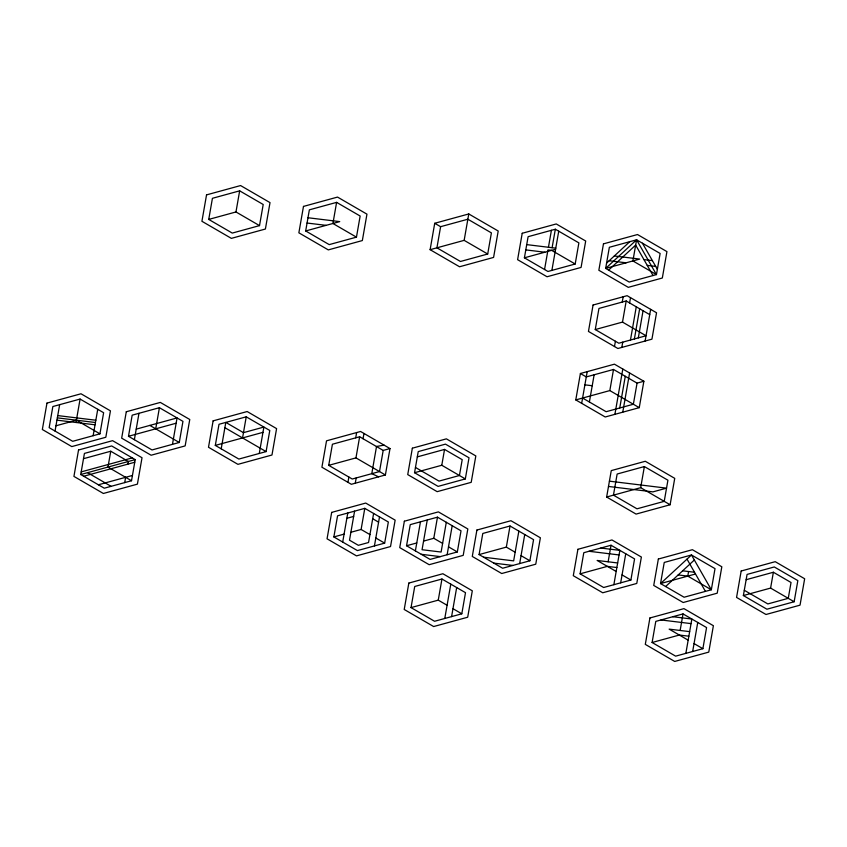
<?xml version="1.0" encoding="UTF-8"?>
<svg xmlns="http://www.w3.org/2000/svg" width="847" height="847" viewBox="0 0 847 847"><rect width="100%" height="100%" fill="white"/><g stroke="black" fill="none" stroke-linecap="round" stroke-linejoin="round"><path stroke-width="1.27" d="M55.044 431.07L59.661 404.665M75.997 422.473L80.084 399.064L103.63 412.722L99.935 433.844L72.704 441.308L49.158 427.65L52.853 406.528L80.084 399.064M80.74 474.532L84.425 453.41L111.666 445.946L135.213 459.603L131.518 480.736L104.276 488.2L80.74 474.532L135.213 459.603M93.128 435.718L97.744 409.313M127.939 464.114L128.395 461.477L110.745 451.229L107.971 467.068L131.518 480.736M128.49 436.29L132.174 415.168L159.416 407.703L182.952 421.361L179.268 442.483L152.026 449.948L128.49 436.29L176.144 423.225M124.71 482.599L125.631 477.316M134.366 439.699L138.982 413.294M155.721 428.826L159.416 407.703M208.733 219.426L212.428 198.304L239.659 190.84L263.205 204.498L259.51 225.62L232.279 233.084L208.733 219.426L235.974 211.962L259.51 225.62M172.46 444.347L177.065 417.942L136.219 429.143M235.974 211.962L239.659 190.84M215.307 445.406L219.002 424.283L246.233 416.819L269.78 430.477L266.096 451.599L238.854 459.063L215.307 445.406L262.972 432.341M221.194 448.815L225.81 422.409L243.47 432.658L263.893 427.057L259.277 453.463M242.549 437.941L246.233 416.819M305.682 230.956L309.367 209.834L336.608 202.369L360.144 216.027L356.46 237.149L329.218 244.614L305.682 230.956L339.721 221.618L307.99 217.753M336.608 202.369L332.913 223.492L356.46 237.149M383.193 450.424L379.509 471.557L352.267 479.021L328.721 465.352L332.416 444.23L359.647 436.766L383.193 450.424L390.001 448.561L385.385 474.966L351.346 484.293L321.913 467.226L326.529 440.821L360.578 431.483L390.001 448.561M333.866 536.934L337.561 515.812L364.792 508.348L388.339 522.006L384.654 543.128L357.413 550.592L333.866 536.934L344.083 534.129M347.948 482.324L348.869 477.041M355.719 437.846L356.64 432.563M328.721 465.352L355.962 457.888L359.647 436.766M342.696 542.059L347.778 513.007M355.274 483.224L356.195 477.941M363.045 438.735L363.977 433.463M354.586 511.143L349.504 540.185L358.334 545.309L368.551 542.514L373.622 513.462M350.891 532.265L361.108 529.47L364.792 508.348M374.438 545.923L379.509 516.882M430.117 249.685L434.723 223.28L468.772 213.952L498.205 231.019L493.589 257.424L459.54 266.763L430.117 249.685L464.156 240.357L487.703 254.015L491.398 232.893L467.851 219.225L440.609 226.689L434.723 223.28M440.609 226.689L436.925 247.822L460.461 261.479L487.703 254.015M414.543 472.721L418.238 451.599L445.469 444.135L469.016 457.793L465.321 478.926L438.09 486.39L414.543 472.721L441.785 465.257L465.321 478.926M406.549 545.754L410.244 524.632L437.476 517.168L461.022 530.825L457.327 551.948L430.096 559.412L406.549 545.754L416.766 542.959M464.156 240.357L468.772 213.952M415.379 550.878L420.451 521.837M411.028 607.606L414.723 586.484L441.954 579.02L465.501 592.678L461.806 613.81L434.575 621.274L411.028 607.606L438.259 600.142L447.089 605.266M427.269 519.963L422.06 549.724L441.107 552.043L446.305 522.292M441.785 465.257L444.548 449.418L462.208 459.667L459.434 475.506L439.011 481.107L415.464 467.449M423.574 541.095L433.791 538.29L437.476 517.168M438.259 600.142L441.954 579.02M447.121 554.753L452.192 525.701M444.781 618.469L450.784 584.144M451.589 616.605L456.671 587.564M524.409 257.816L528.105 236.694L555.336 229.23L578.882 242.888L575.187 264.01L547.956 271.474L524.409 257.816L555.579 249.272M479.095 554.584L482.79 533.462L510.021 525.998L533.568 539.655L529.883 560.778L502.642 568.242L479.095 554.584L506.337 547.12L515.167 552.244M544.557 269.505L547.977 249.907L551.641 250.352L575.187 264.01M548.443 247.271L551.408 230.31M552.106 247.716L555.336 229.23M551.884 270.405L558.734 231.199M506.337 547.12L510.021 525.998M518.851 531.122L513.653 560.873L483.616 557.21M519.666 563.583L524.738 534.531M575.78 399.911L580.396 373.506L614.435 364.178L643.868 381.256L639.252 407.661L605.213 416.989L575.78 399.911L609.829 390.583L639.252 407.661M581.667 403.331L587.204 371.642M595.261 329.557L622.503 322.093L646.049 335.761L618.808 343.226L595.261 329.557L598.956 308.435L626.198 300.971L649.734 314.629M589.385 401.986L594.139 374.766M614.488 346.529L615.409 341.246M622.259 302.051L623.18 296.768M609.829 390.583L613.514 369.461L637.06 383.119L643.868 381.256M636.584 239.817L632.9 260.94L656.446 274.597L660.131 253.475L636.584 239.817L609.353 247.282L605.658 268.404L629.205 282.062L656.446 274.597L636.584 239.817L605.658 268.404L639.707 259.076L614.319 255.974M622.503 322.093L626.198 300.971M580.11 573.832L583.795 552.71L611.036 545.246L634.572 558.904L630.888 580.036L603.646 587.5L580.11 573.832L607.341 566.368L616.86 567.532M621.814 347.429L622.746 342.146M629.596 302.94L630.517 297.668M614.901 414.331L622.81 369.038M630.464 340.028L636.288 306.72M619.75 407.968L625.287 376.29M606.643 497.02L611.259 470.614L645.298 461.276L674.731 478.354L670.115 504.759L636.076 514.087L606.643 497.02L640.681 487.681L670.115 504.759M634.392 338.948L639.686 308.636M622.757 412.182L629.607 372.976M638.32 337.879L643.074 310.658M637.06 383.119L633.365 404.241L606.134 411.706L582.588 398.048M645.118 341.034L650.655 309.356M608.135 561.794L611.036 545.246M613.863 584.695L619.856 550.37L600.819 548.051M620.671 582.831L625.742 553.79M640.681 487.681L644.376 466.559L667.923 480.217L664.228 501.35L636.997 508.814L613.45 495.146L617.145 474.024L644.376 466.559M652.105 642.502L655.79 621.38L683.031 613.916L706.578 627.574L702.883 648.696L675.641 656.16L652.105 642.502L679.336 635.038L688.855 636.203M695.503 573.991L660.544 583.572L691.48 554.986L711.332 589.766L684.09 597.23L660.544 583.572L664.239 562.45L691.48 554.986L715.016 568.644L711.332 589.766L687.785 576.108L688.579 571.534M680.141 630.464L683.031 613.916M685.858 653.365L691.861 619.041L672.814 616.711M692.666 651.502L697.748 622.45M743.37 595.547L747.065 574.425L774.296 566.961L797.842 580.619L794.147 601.751L766.916 609.215L743.37 595.547L770.601 588.083L794.147 601.751M770.601 588.083L773.375 572.244L791.034 582.492L788.261 598.331L767.837 603.932L744.291 590.274M606.59 263.121L629.776 241.681M608.601 270.108L635.663 245.101L653.037 275.54M665.647 586.526L694.339 560.005M55.966 425.787L76.399 420.186L99.935 433.844M83.504 458.693L110.745 451.229M81.196 471.895L132.27 457.899M83.684 476.247L134.747 462.25M98.4 484.78L132.439 475.453M613.514 369.461L586.283 376.926L580.396 373.506M417.317 456.882L444.548 449.418M346.857 518.29L353.665 516.426M746.143 579.708L773.375 572.244M384.115 445.151L376.534 446.454L371.78 473.664L378.577 476.829M526.718 244.614L555.77 248.16M643.942 259.595L652.402 260.622M307.059 223.036L326.106 225.355M525.796 249.897L544.833 252.215M609.162 260.738L626.092 262.803M647.246 265.386L655.705 266.424M584.896 384.845L592.222 385.734M609.406 481.17L666.536 488.147L652.921 491.874L608.485 486.453M57.755 415.581L95.838 420.228M57.352 417.867L95.436 422.515M56.95 420.154L95.033 424.802M589.025 551.281L619.062 554.944M617.664 562.959L597.146 560.46L616.171 571.492M682.65 570.814L694.519 572.254M678.182 574.933L687.785 576.108M421.266 554.298L440.302 556.617M493.812 563.117L512.859 565.447M661.02 619.951L691.057 623.614M689.659 631.629L669.141 629.13L688.166 640.163M622.058 574.912L630.888 580.036M694.053 643.582L702.883 648.696M355.962 457.888L385.385 474.966M521.053 555.653L529.883 560.778M433.791 538.29L442.61 543.414M448.497 546.834L457.327 551.948M224.889 427.693L266.096 451.599M372.701 518.745L378.588 522.165M361.108 529.47L369.938 534.595M375.824 538.004L384.654 543.128M149.834 425.406L179.268 442.483M452.976 608.686L461.806 613.81M87.548 472.668L111.095 486.326M642.471 243.237L657.367 269.325M687.012 559.115L705.435 591.386M46.966 403.108L42.35 429.514L71.783 446.591L105.822 437.264L110.438 410.859L81.005 393.781L46.966 403.108M78.538 450.001L73.933 476.406L103.355 493.473L137.405 484.145L142.021 457.74L112.587 440.662L78.538 450.001M126.288 411.748L121.672 438.153L151.105 455.231L185.154 445.903L189.76 419.498L160.337 402.42L126.288 411.748M206.541 194.884L201.925 221.289L231.358 238.367L265.397 229.029L270.013 202.624L240.59 185.557L206.541 194.884M213.116 420.864L208.5 447.269L237.933 464.347L271.972 455.019L276.588 428.614L247.165 411.536L213.116 420.864M303.48 206.414L298.864 232.819L328.297 249.897L362.347 240.559L366.952 214.153L337.53 197.086L303.48 206.414M331.675 512.393L327.058 538.798L356.492 555.876L390.531 546.548L395.147 520.143L365.724 503.065L331.675 512.393M412.351 448.19L407.735 474.595L437.168 491.662L471.207 482.335L475.823 455.93L446.39 438.852L412.351 448.19M404.358 521.212L399.742 547.617L429.175 564.695L463.214 555.367L467.83 528.962L438.397 511.884L404.358 521.212M408.836 583.075L404.22 609.48L433.643 626.547L467.692 617.219L472.308 590.814L442.875 573.737L408.836 583.075M522.218 233.274L517.602 259.68L547.035 276.757L581.074 267.43L585.69 241.024L556.257 223.947L522.218 233.274M476.903 530.042L472.287 556.447L501.72 573.525L535.759 564.197L540.375 537.792L510.953 520.714L476.903 530.042M603.466 243.862L598.85 270.267L628.283 287.345L662.322 278.017L666.938 251.612L637.516 234.534L603.466 243.862M593.069 305.026L588.453 331.431L617.887 348.498L651.936 339.171L656.541 312.765L627.119 295.688L593.069 305.026M577.908 549.301L573.292 575.706L602.725 592.773L636.775 583.445L641.38 557.04L611.958 539.963L577.908 549.301M658.352 559.031L653.736 585.436L683.169 602.513L717.218 593.186L721.824 566.781L692.401 549.703L658.352 559.031M649.914 617.971L645.298 644.376L674.72 661.443L708.77 652.116L713.386 625.711L683.953 608.633L649.914 617.971M741.178 571.016L736.562 597.421L765.995 614.488L800.034 605.16L804.65 578.755L775.217 561.677L741.178 571.016"/></g></svg>
